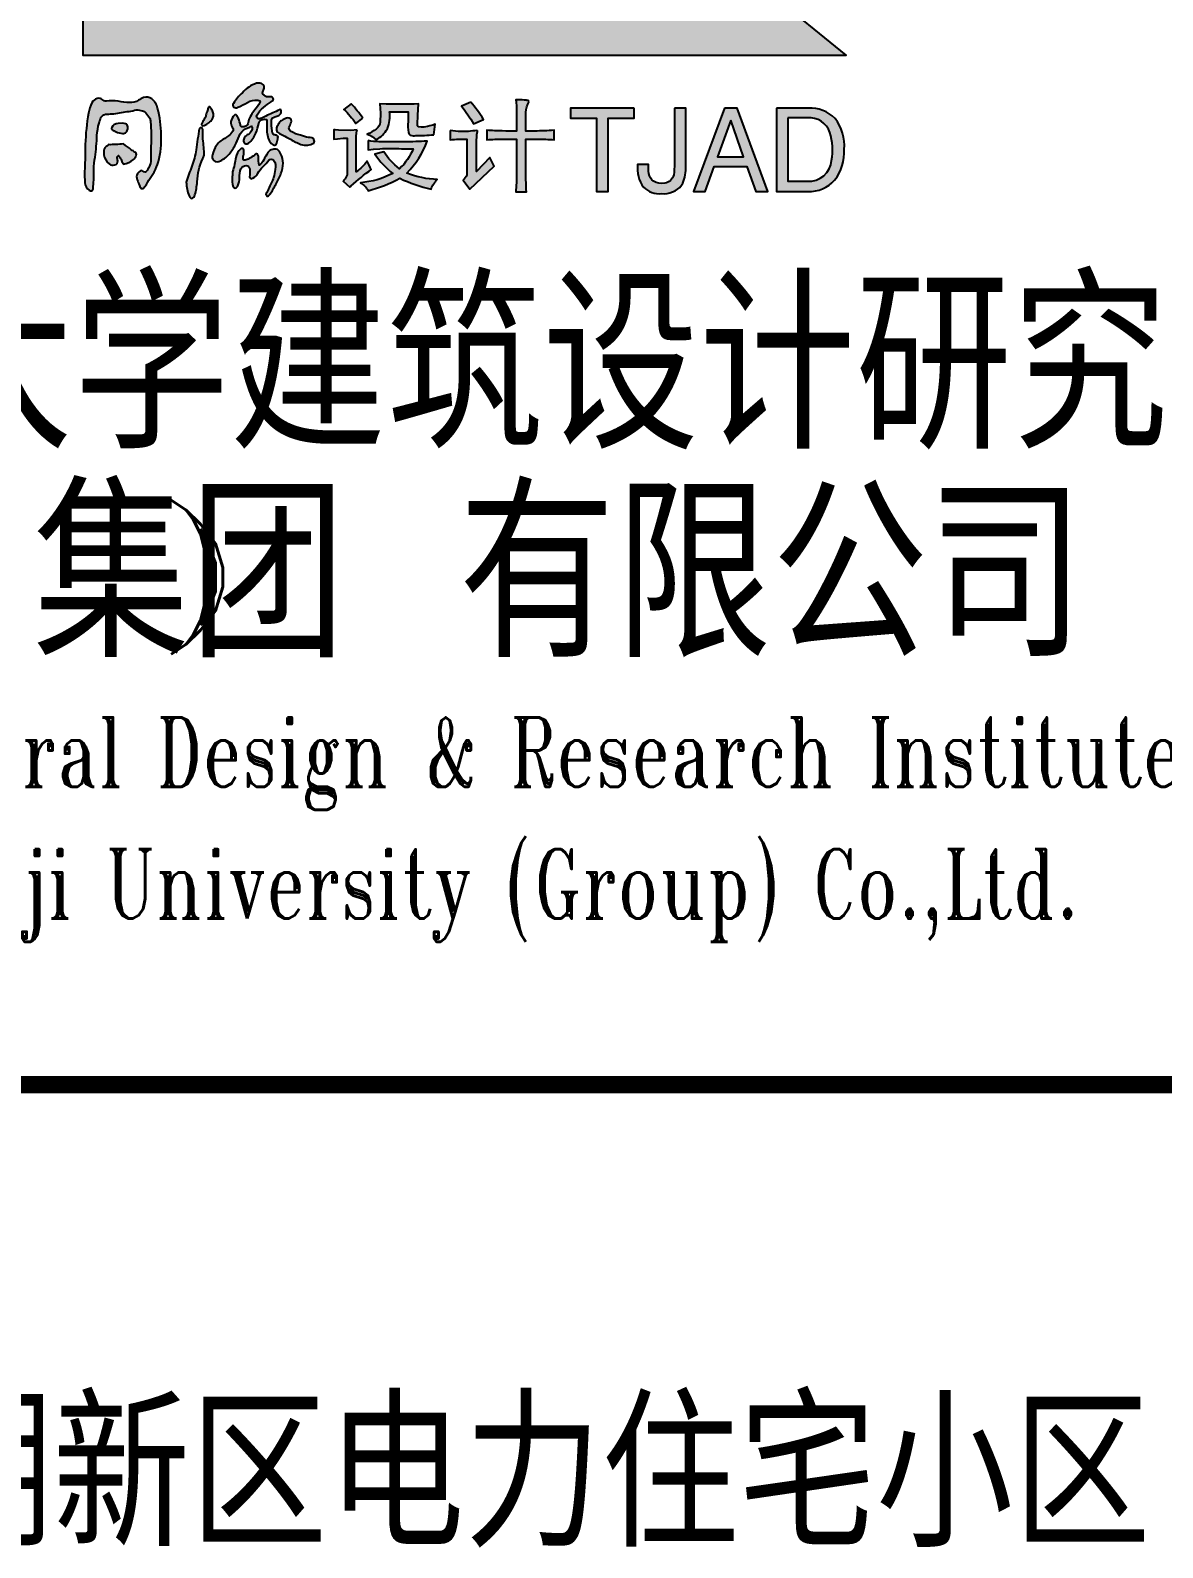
# Model space of a CAD drawing. Extents: x -1348811 to 123514, y -640545 to 749356.
# Drawn here: x -782830 to -776950, y 99773 to 107650 of the extents above; entities that cross this region are included whole.
import ezdxf
from ezdxf.enums import TextEntityAlignment as Align

# ---------------------------------------------------------------- set-up
doc = ezdxf.new("R2010")
doc.units = 0
doc.header["$LTSCALE"] = 10
doc.header["$MEASUREMENT"] = 0
doc.layers.get('0').update_dxf_attribs({"linetype": 'CONTINUOUS'})
doc.layers.add('图框', color=7, linetype='CONTINUOUS')
doc.styles.add('TKZ1_tjhts.shx', font='tjromant.shx', dxfattribs={"bigfont": 'tjhts.shx'})

# ---------------------------------------------------------------- blocks, each defined once
blk = doc.blocks.new('TJAD_TK_LOGO')
blk.add_hatch(color=256).paths.add_polyline_path([(0.3088, 0.2387, -0.055111), (0.2978, 0.218, -0.399817), (0.2889, 0.2131, -0.15154), (0.2813, 0.2164, -0.301448), (0.2805, 0.2256, 0.010306), (0.2893, 0.248, -0.01851), (0.2158, 0.3296, -0.103184), (0.1567, 0.4231, -0.120959), (0.1559, 0.5005, 0.063512), (0.1683, 0.6375, 0.024265), (0.1633, 0.7157, -0.039016), (0.1589, 0.7586, -0.148803), (0.1672, 0.7952, -0.063522), (0.1899, 0.8185, -0.021561), (0.1991, 0.8269), (0, 0.9887), (0, 0.0136), (1.2, 0.0136), (0.9015, 0.2562, -0.02734), (0.8698, 0.2318, -0.056811), (0.8015, 0.1955, -0.043653), (0.7428, 0.1781, 0.070224), (0.7398, 0.1676, -0.155586), (0.7336, 0.1464, -0.268078), (0.7145, 0.1445, 0.046034), (0.7138, 0.1514, -0.10837), (0.7157, 0.158, 0.067272), (0.7193, 0.1723, 0.007869), (0.606, 0.1714, -0.018474), (0.519, 0.1742, 0.089356), (0.5135, 0.1595, -0.084297), (0.509, 0.1441, -0.378712), (0.4979, 0.1366, -0.129516), (0.4872, 0.1418, 0.010082), (0.4893, 0.1483, -0.06366), (0.4927, 0.1585, -0.047427), (0.496, 0.17, 0.412458), (0.4928, 0.175, 0.04646), (0.4591, 0.1791, -0.083304), (0.3984, 0.1918, -0.056916)])
h = blk.add_hatch(color=256)
h.paths.add_polyline_path([(0.1087, -0.0549, 0.215782), (0.0955, -0.0527, 0.067417), (0.0878, -0.0572, -0.168397), (0.0723, -0.0608, -0.018722), (0.0557, -0.0587, 0.069135), (0.0371, -0.0584, -0.211583), (0.0322, -0.0571, 0.012327), (0.0271, -0.0542, 0.18165), (0.0227, -0.0546, 0.234564), (0.0145, -0.0607, 0.06939), (0.0092, -0.0773, 0.040114), (0.004, -0.1264, 0.00862), (0.0038, -0.1509, 0.034302), (0.0033, -0.1865, 0.240525), (0.0113, -0.1992, 0.151405), (0.014, -0.1995, 0.254247), (0.0165, -0.1924, 0.038225), (0.0174, -0.1663, -0.061608), (0.0194, -0.1463, 0.026815), (0.0223, -0.1127, -0.054652), (0.0257, -0.0929, -0.028262), (0.0289, -0.0835, -0.253686), (0.0385, -0.0789, 0.007206), (0.0489, -0.0782, -0.006599), (0.0729, -0.0746, 0.009999), (0.0841, -0.0723, -0.062381), (0.0934, -0.0735, -0.15567), (0.0993, -0.0771, -0.051163), (0.1052, -0.0853, -0.102101), (0.1065, -0.0911, -0.03095), (0.1072, -0.1291, 0.010088), (0.1069, -0.1503, -0.131285), (0.1038, -0.1627, -0.019629), (0.1006, -0.1683, -0.485137), (0.0962, -0.1696, 0.001583), (0.093, -0.1677, 0.165296), (0.0875, -0.1704, 0.24859), (0.0847, -0.1785, 0.066176), (0.0882, -0.1886, 0.038595), (0.0909, -0.1945, 0.378365), (0.0951, -0.1957, 0.077759), (0.1038, -0.1826, 0.016012), (0.1121, -0.17, 0.054651), (0.1183, -0.1552, 0.087206), (0.1231, -0.1116, 0.064902), (0.1173, -0.0684, 0.144064)])
h.paths.add_polyline_path([(0.0629, -0.0931), (0.0559, -0.0934), (0.0526, -0.0942), (0.0487, -0.0957), (0.0473, -0.0971), (0.0457, -0.0999, 0.333571), (0.0462, -0.1038, 0.045952), (0.0523, -0.1067, 0.064784), (0.0622, -0.1092, 0.210865), (0.0684, -0.1072, 0.127927), (0.0706, -0.102, 0.211886), (0.0696, -0.0958, 0.12013), (0.0674, -0.0941)], flags=17)
h.paths.add_polyline_path([(0.058, -0.146, -0.039434), (0.0609, -0.152, 0.054133), (0.0642, -0.1578, 0.123184), (0.0796, -0.1504, 0.140353), (0.0842, -0.1429, 0.284617), (0.0828, -0.1391, -0.012464), (0.0763, -0.135, 0.016141), (0.0639, -0.1258, -0.029736), (0.0406, -0.1269, -0.149024), (0.0367, -0.13, 0.190304), (0.0335, -0.134, 0.089845), (0.0332, -0.143, 0.171078), (0.0413, -0.1572, 0.249801), (0.0503, -0.1586, 0.378768), (0.055, -0.1529, 0.031236), (0.054, -0.1458), (0.0561, -0.1439)], flags=17)
h.paths.add_polyline_path([(0.1936, -0.0808, -0.130766), (0.1929, -0.0832, -0.049), (0.1889, -0.0904, 0.175351), (0.1867, -0.0955, 0.389375), (0.1886, -0.0971, 0.146359), (0.1966, -0.0935, 0.079034), (0.2024, -0.0886, 0.101244), (0.205, -0.0836, 0.132531), (0.2051, -0.0769, 0.067751), (0.2031, -0.0722, 0.050259), (0.1996, -0.0676, 0.454265), (0.198, -0.0678, 0.06765), (0.196, -0.0731, 0.007561)])
h.paths.add_polyline_path([(0.189, -0.104, 0.313541), (0.1862, -0.1002, 0.335576), (0.1832, -0.1018, 0.015792), (0.1784, -0.1349, -0.057755), (0.1712, -0.1608, 0.000363), (0.1628, -0.1859, 0.094511), (0.1671, -0.2072, 0.230423), (0.1705, -0.2113, 0.369117), (0.1764, -0.2058, 0.039319), (0.18, -0.1854, -0.109188), (0.1887, -0.1489, 0.00425), (0.1908, -0.1434, 0.032369), (0.1887, -0.118, -0.025515)])
h.paths.add_polyline_path([(0.251, -0.0452, 0.093827), (0.2363, -0.0633, 0.302072), (0.2373, -0.0679, 0.296548), (0.2444, -0.0681, 0.04254), (0.259, -0.0604, -0.129019), (0.2753, -0.0571, -0.117204), (0.2785, -0.0581, -0.328405), (0.2786, -0.0608, -0.051459), (0.2703, -0.0723, 0.085646), (0.2604, -0.09, 0.031903), (0.2597, -0.0932, -0.315533), (0.2562, -0.0979, -0.134544), (0.2509, -0.099, -0.408117), (0.2479, -0.0961, 0.035639), (0.2445, -0.0851, 0.084333), (0.2416, -0.0806, 0.358627), (0.239, -0.0802, 0.227473), (0.2329, -0.092, 0.148882), (0.235, -0.0994, -0.254787), (0.2358, -0.1059, -0.110418), (0.229, -0.1131, -0.032156), (0.2173, -0.1207, 0.122106), (0.2102, -0.1279, 0.074479), (0.2035, -0.1443, 0.233421), (0.2058, -0.152, 0.316166), (0.2167, -0.1523, 0.122903), (0.2315, -0.1397, 0.056501), (0.2413, -0.1246, -0.025506), (0.2474, -0.11, -0.174643), (0.2597, -0.1006, 0.004602), (0.2657, -0.0979, -0.251477), (0.2643, -0.107, -0.130218), (0.2586, -0.1116, 0.16089), (0.2539, -0.1165, 0.172735), (0.253, -0.123, 0.448793), (0.2607, -0.1246, 0.141971), (0.272, -0.1086, 0.057248), (0.2765, -0.0945, -0.334885), (0.2836, -0.0873, -0.076773), (0.2877, -0.0871, -0.545841), (0.2894, -0.0894, -0.008092), (0.2895, -0.1045, 0.139136), (0.2949, -0.1235, 0.144746), (0.301, -0.1277, 0.355116), (0.3041, -0.1263, 0.046986), (0.3064, -0.118, 0.052614), (0.3072, -0.1148, 0.237681), (0.3057, -0.1128, 0.025436), (0.3015, -0.1114, -0.354836), (0.298, -0.1075, -0.049448), (0.2968, -0.0935, -0.035628), (0.2969, -0.0883, -0.387964), (0.3001, -0.084, -0.009611), (0.3071, -0.0814, 0.187317), (0.3113, -0.0778, 0.232403), (0.3115, -0.0721, 0.143525), (0.3105, -0.0719, 0.022411), (0.2879, -0.0821, -0.00319), (0.2795, -0.086, -0.206179), (0.276, -0.0863, -0.165764), (0.2735, -0.0838, -0.217969), (0.274, -0.0802, -0.110096), (0.2841, -0.0684, -0.031862), (0.2964, -0.0594, 0.078929), (0.2994, -0.0567, 0.264707), (0.2996, -0.0548, 0.034215), (0.298, -0.0525, 0.174735), (0.2957, -0.0516, 0.001752), (0.2917, -0.0518, -0.177458), (0.2867, -0.0505, -0.140307), (0.2831, -0.0469, -0.275752), (0.2842, -0.0412, 0.167681), (0.2852, -0.035, 0.301407), (0.2787, -0.0302, 0.08311), (0.273, -0.0304, 0.130737)])
h.paths.add_polyline_path([(0.3265, -0.1185, 0.027579), (0.3434, -0.1267, 0.154526), (0.3537, -0.1275, 0.082415), (0.3631, -0.1246, 0.312986), (0.3634, -0.1187, 0.221824), (0.3602, -0.1161, 0.031656), (0.355, -0.1158, -0.00721), (0.3422, -0.1122, -0.071904), (0.3274, -0.106, -0.267193), (0.324, -0.1005, -0.023267), (0.3278, -0.0922, 0.395574), (0.3247, -0.0851, 0.188464), (0.3166, -0.0869, 0.051998), (0.3107, -0.0902, 0.108508), (0.3062, -0.0972, 0.200123), (0.3045, -0.1041, 0.191616), (0.3078, -0.1086, -0.01282)])
h.paths.add_polyline_path([(0.3061, -0.1345, 0.188222), (0.2987, -0.1344, 0.20573), (0.2909, -0.1393, 0.018376), (0.2852, -0.1492, -0.117409), (0.2773, -0.1592, -0.060927), (0.2765, -0.1465, 0.215117), (0.2745, -0.1419, 0.470033), (0.2699, -0.1433, -0.045545), (0.2616, -0.1486, -0.074224), (0.2553, -0.1514, -0.568137), (0.252, -0.1485, -0.07678), (0.2526, -0.1441, 0.100197), (0.2529, -0.1346, 0.387299), (0.2502, -0.1327, 0.118665), (0.2478, -0.1338, 0.185429), (0.2406, -0.1469, -0.018374), (0.2387, -0.1583, 0.026924), (0.2355, -0.1694, -0.013447), (0.2349, -0.18, 0.097057), (0.2361, -0.1921, 0.277047), (0.2398, -0.1951, 0.192921), (0.2429, -0.1932, 0.125735), (0.2464, -0.1796, -0.084178), (0.2486, -0.1648, -0.292454), (0.2566, -0.1598, -0.427415), (0.2627, -0.1662, -0.039723), (0.2621, -0.1773, 0.744354), (0.2674, -0.1794, 0.173973), (0.2753, -0.1721, -0.079593), (0.2831, -0.1615, 0.037997), (0.2923, -0.1518, -0.536451), (0.3002, -0.1519, -0.220641), (0.3027, -0.1657, -0.033334), (0.3, -0.1785, -0.02197), (0.2922, -0.1962, -0.036413), (0.288, -0.2042, 0.059035), (0.2879, -0.2046, 0.221247), (0.2894, -0.2077, 0.229092), (0.2907, -0.2079, 0.104052), (0.2938, -0.2056, 0.039622), (0.3034, -0.1893, 0.031663), (0.3116, -0.1728, 0.083922), (0.3151, -0.1559, 0.095464), (0.3114, -0.1418, 0.118136)])
h.paths.add_polyline_path([(0.4291, -0.0935), (0.4405, -0.0853, 0.028783), (0.4221, -0.0627), (0.4102, -0.0715, -0.06685)])
h.paths.add_polyline_path([(0.4215, -0.1047), (0.4022, -0.1042), (0.3969, -0.1036), (0.3948, -0.1036), (0.3948, -0.1181), (0.4007, -0.1176), (0.4092, -0.1169), (0.4158, -0.1168), (0.4158, -0.1709, -0.223037), (0.4102, -0.1829, -0.003297), (0.4095, -0.1842), (0.42, -0.1936, 0.201777), (0.4221, -0.1917, -0.033526), (0.4536, -0.1659, -0.02738), (0.4473, -0.1527, -0.067274), (0.4298, -0.1697, -0.004515), (0.43, -0.112, -0.051491), (0.4312, -0.1036)])
h.paths.add_polyline_path([(0.4681, -0.0776), (0.4676, -0.0915, -0.202539), (0.4614, -0.1024, -0.066868), (0.4473, -0.1105, -0.101276), (0.4613, -0.1193, 0.145344), (0.4788, -0.1017, 0.140249), (0.4824, -0.0753, -0.003162), (0.5118, -0.0753, -0.016144), (0.5113, -0.0906, 0.052901), (0.5122, -0.1087, 0.214665), (0.5146, -0.1118, 0.093296), (0.5153, -0.1118, 0.137117), (0.5238, -0.1126, 0.000424), (0.5373, -0.1123, 0.022294), (0.5517, -0.1112), (0.5538, -0.0948), (0.5502, -0.0961), (0.5458, -0.0974), (0.5419, -0.0985), (0.5363, -0.0994), (0.5323, -0.0995), (0.5266, -0.0985), (0.5261, -0.0963), (0.5266, -0.0805), (0.5279, -0.0627), (0.5208, -0.0631), (0.5109, -0.0633), (0.4981, -0.0633), (0.4859, -0.0633), (0.4771, -0.0632), (0.4669, -0.0627)])
h.paths.add_polyline_path([(0.5056, -0.1225, -0.002263), (0.4652, -0.1224, -0.028919), (0.4487, -0.1207), (0.4487, -0.1351), (0.4568, -0.134), (0.467, -0.1332, -0.001197), (0.5012, -0.1332, 0.000411), (0.5195, -0.1332, -0.117897), (0.4977, -0.1647, -0.081518), (0.4732, -0.1382), (0.4592, -0.142, 0.067412), (0.4873, -0.1722, -0.099344), (0.4368, -0.1867, -0.117302), (0.4487, -0.1993, 0.051291), (0.4985, -0.1798, 0.052048), (0.5475, -0.1968, -0.102524), (0.5573, -0.1817, -0.086164), (0.5097, -0.1716, 0.112398), (0.5412, -0.1212, -0.018709)])
h.paths.add_polyline_path([(0.6036, -0.1181), (0.6036, -0.1747, -0.094232), (0.598, -0.1829), (0.6085, -0.1968), (0.647, -0.1609), (0.64, -0.147), (0.619, -0.1691), (0.619, -0.1241, -0.058001), (0.6207, -0.1057, 0.319569), (0.6199, -0.1049, 0.045142), (0.6064, -0.1062, 0.020451), (0.5944, -0.1061, -0.034776), (0.5777, -0.1049), (0.5777, -0.1193, -0.030546)])
h.paths.add_polyline_path([(0.6099, -0.0601), (0.5952, -0.0664, -0.049542), (0.6141, -0.0941), (0.6302, -0.0872, 0.030356)])
h.paths.add_polyline_path([(0.6595, -0.1054, -0.019379), (0.6351, -0.1042), (0.6351, -0.1193, -0.02608), (0.6603, -0.1181), (0.682, -0.1181), (0.682, -0.1729, -0.021278), (0.6806, -0.2012), (0.6974, -0.2012, -0.017067), (0.6967, -0.1716), (0.6967, -0.1181), (0.7148, -0.1181, -0.024313), (0.7409, -0.1193), (0.7409, -0.1042, -0.018656), (0.7103, -0.1055), (0.6967, -0.1055), (0.6967, -0.0765, -0.143011), (0.7016, -0.0589, 0.162811), (0.697, -0.0572, 0.035376), (0.6847, -0.0564, 0.004148), (0.6806, -0.0564, -0.046173), (0.6819, -0.0675, -0.00345), (0.682, -0.1055, -0.001359)])
h.paths.add_polyline_path([(0.7665, -0.0695), (0.7665, -0.0854), (0.8078, -0.0854), (0.8078, -0.2004), (0.8257, -0.2004), (0.8257, -0.0854), (0.867, -0.0854), (0.867, -0.0695)])
h.paths.add_polyline_path([(0.9301, -0.1569, -0.040499), (0.9291, -0.1744, -0.3078), (0.915, -0.1875, -0.189438), (0.8973, -0.1845, -0.186489), (0.89, -0.1721, -0.07743), (0.8894, -0.158), (0.8723, -0.158, 0.198241), (0.8816, -0.1938, 0.214326), (0.9098, -0.2039, 0.249549), (0.9415, -0.1907, 0.135294), (0.948, -0.1641), (0.948, -0.0695), (0.9301, -0.0695)])
h.paths.add_polyline_path([(1.0285, -0.0695), (1.0088, -0.0695), (0.9602, -0.2004), (0.9786, -0.2004), (0.9926, -0.1613), (1.0441, -0.1613), (1.0579, -0.2004), (1.0772, -0.2004)])
h.paths.add_polyline_path([(1.0186, -0.0882), (1.0389, -0.146), (0.9981, -0.146)], flags=16)
h.paths.add_polyline_path([(1.0908, -0.0695), (1.0908, -0.2004), (1.1399, -0.2004, 0.229129), (1.182, -0.1827, 0.179316), (1.1971, -0.1343, 0.181564), (1.1826, -0.0858, 0.220204), (1.1406, -0.0695)])
h.paths.add_polyline_path([(1.1086, -0.0846), (1.1391, -0.0846, -0.337188), (1.1746, -0.1078, -0.124189), (1.1773, -0.1517, -0.40123), (1.1391, -0.1844), (1.1086, -0.1844)], flags=16)
for points in [[(0, 0.9887), (0, 0.0136), (1.2, 0.0136)], [(0.867, -0.0695), (0.7665, -0.0695), (0.7665, -0.0854), (0.8078, -0.0854), (0.8078, -0.2004), (0.8257, -0.2004), (0.8257, -0.0854), (0.867, -0.0854)], [(1.0088, -0.0695), (0.9602, -0.2004), (0.9786, -0.2004), (0.9926, -0.1613), (1.0441, -0.1613), (1.0579, -0.2004), (1.0772, -0.2004), (1.0285, -0.0695)], [(1.0186, -0.0882), (0.9981, -0.146), (1.0389, -0.146)]]:
    blk.add_lwpolyline(points, close=True)
for points in [[(0.273, -0.0304, 0.130737), (0.251, -0.0452, 0.088699), (0.2369, -0.0622, 0.387064), (0.2373, -0.0679, 0.296548), (0.2444, -0.0681, 0.04254), (0.259, -0.0604, -0.129019), (0.2753, -0.0571, -0.117204), (0.2785, -0.0581, -0.328405), (0.2786, -0.0608, -0.051459), (0.2703, -0.0723, 0.085646), (0.2604, -0.09, 0.042347), (0.2595, -0.0943, -0.257362), (0.2562, -0.0979, -0.134544), (0.2509, -0.099, -0.408117), (0.2479, -0.0961, 0.033303), (0.2447, -0.0858, 0.096312), (0.2416, -0.0806, 0.428215), (0.2386, -0.0805, 0.197066), (0.233, -0.0907, 0.173607), (0.235, -0.0994, -0.254787), (0.2358, -0.1059, -0.110418), (0.229, -0.1131, -0.032156), (0.2173, -0.1207, 0.123756), (0.2101, -0.1281, 0.067355), (0.2039, -0.1428, 0.278531), (0.2058, -0.152, 0.316166), (0.2167, -0.1523, 0.122903), (0.2315, -0.1397, 0.056501), (0.2413, -0.1246, -0.025506), (0.2474, -0.11, -0.174643), (0.2597, -0.1006, 0.004602), (0.2657, -0.0979, -0.251477), (0.2643, -0.107, -0.130218), (0.2586, -0.1116, 0.16089), (0.2539, -0.1165, 0.172735), (0.253, -0.123, 0.448793), (0.2607, -0.1246, 0.141971), (0.272, -0.1086, 0.060529), (0.2766, -0.0936, -0.306995), (0.2836, -0.0873, -0.076773), (0.2877, -0.0871, -0.332365), (0.2894, -0.0882, -0.00874), (0.2895, -0.1045, 0.139136), (0.2949, -0.1235, 0.144746), (0.301, -0.1277, 0.411443), (0.3043, -0.1258, 0.044065), (0.3064, -0.118, 0.052614), (0.3072, -0.1148, 0.288852), (0.3052, -0.1126, 0.027434), (0.3007, -0.1112, -0.22073), (0.2982, -0.1087, -0.053716), (0.2968, -0.0935, -0.048058), (0.2971, -0.0866, -0.264203), (0.3001, -0.084, -0.009366), (0.3069, -0.0815, 0.189138), (0.3112, -0.0779, 0.23794), (0.3115, -0.0721, 0.298753), (0.3095, -0.0723, 0.021447), (0.2879, -0.0821, -0.00319), (0.2795, -0.086, -0.206179), (0.276, -0.0863, -0.165764), (0.2735, -0.0838, -0.217969), (0.274, -0.0802, -0.110096), (0.2841, -0.0684, -0.031862), (0.2964, -0.0594, 0.078929), (0.2994, -0.0567, 0.347861), (0.2993, -0.0542, 0.026782), (0.298, -0.0525, 0.206765), (0.2952, -0.0516, 0.001894), (0.291, -0.0518, -0.151169), (0.2867, -0.0505, -0.140307), (0.2831, -0.0469, -0.275752), (0.2842, -0.0412, 0.167681), (0.2852, -0.035, 0.301407), (0.2787, -0.0302, 0.08311)], [(0.0841, -0.0723, -0.064608), (0.0938, -0.0736, -0.148081), (0.0993, -0.0771, -0.051163), (0.1052, -0.0853, -0.102101), (0.1065, -0.0911, -0.03095), (0.1072, -0.1291, 0.010316), (0.1069, -0.1508, -0.114991), (0.1044, -0.1617, -0.026322), (0.0999, -0.1693, -0.36855), (0.0962, -0.1696, 0.001583), (0.093, -0.1677, 0.165296), (0.0875, -0.1704, 0.284311), (0.085, -0.1796, 0.058684), (0.0882, -0.1886, 0.035482), (0.0906, -0.194, 0.42388), (0.0951, -0.1957, 0.077759), (0.1038, -0.1826, 0.016012), (0.1121, -0.17, 0.060529), (0.1188, -0.1536, 0.083781), (0.1231, -0.1116, 0.063229), (0.1176, -0.0695, 0.154163), (0.1087, -0.0549, 0.215782), (0.0955, -0.0527, 0.067417), (0.0878, -0.0572, -0.15511), (0.0736, -0.0609, -0.020128), (0.0557, -0.0587, 0.069135), (0.0371, -0.0584, -0.152007), (0.0334, -0.0579, 0.015393), (0.0271, -0.0542, 0.18165), (0.0227, -0.0546, 0.24442), (0.0143, -0.0611, 0.067673), (0.0092, -0.0773, 0.040114), (0.004, -0.1264, 0.00862), (0.0038, -0.1509, 0.034302), (0.0033, -0.1865, 0.219688), (0.0102, -0.1985, 0.224662), (0.014, -0.1995, 0.254247), (0.0165, -0.1924, 0.038225), (0.0174, -0.1663, -0.061608), (0.0194, -0.1463, 0.026815), (0.0223, -0.1127, -0.054652), (0.0257, -0.0929, -0.028262), (0.0289, -0.0835, -0.253686), (0.0385, -0.0789, 0.007206), (0.0489, -0.0782, -0.006599), (0.0729, -0.0746, 0.009999)], [(0.5517, -0.1112), (0.5538, -0.0948), (0.5502, -0.0961), (0.5458, -0.0974), (0.5419, -0.0985), (0.5363, -0.0994), (0.5323, -0.0995), (0.5283, -0.0988), (0.5265, -0.0979), (0.5263, -0.0971), (0.5261, -0.0954), (0.5266, -0.0805), (0.5279, -0.0627), (0.5208, -0.0631), (0.5109, -0.0633), (0.4981, -0.0633), (0.4859, -0.0633), (0.4771, -0.0632), (0.4669, -0.0627), (0.4681, -0.0776), (0.4676, -0.0915, -0.202539), (0.4614, -0.1024, -0.066868), (0.4473, -0.1105, -0.101276), (0.4613, -0.1193, 0.145344), (0.4788, -0.1017, 0.140249), (0.4824, -0.0753, -0.003162), (0.5118, -0.0753), (0.5118, -0.0753, -0.016144), (0.5113, -0.0906, 0.050777), (0.5121, -0.108, 0.255064), (0.5146, -0.1118, 0.093296), (0.5153, -0.1118, 0.137117), (0.5238, -0.1126, 0.000424), (0.5373, -0.1123, 0.022294)], [(0.9301, -0.0695), (0.9301, -0.1569, -0.040499), (0.9291, -0.1744, -0.3078), (0.915, -0.1875, -0.189438), (0.8973, -0.1845, -0.186489), (0.89, -0.1721, -0.07743), (0.8894, -0.158), (0.8723, -0.158, 0.198241), (0.8816, -0.1938, 0.214326), (0.9098, -0.2039, 0.249549), (0.9415, -0.1907, 0.135294), (0.948, -0.1641), (0.948, -0.0695)], [(1.0908, -0.0695), (1.0908, -0.2004), (1.1399, -0.2004, 0.229129), (1.182, -0.1827, 0.179316), (1.1971, -0.1343, 0.181564), (1.1826, -0.0858, 0.220204), (1.1406, -0.0695)], [(1.1086, -0.0846), (1.1086, -0.1844), (1.1391, -0.1844, 0.40123), (1.1773, -0.1517, 0.124189), (1.1746, -0.1078, 0.337188), (1.1391, -0.0846)], [(0.5777, -0.1049), (0.5777, -0.1193, -0.030546), (0.6036, -0.1181), (0.6036, -0.1747, -0.094232), (0.598, -0.1829), (0.6085, -0.1968), (0.647, -0.1609), (0.64, -0.147), (0.619, -0.1691), (0.619, -0.1241, -0.055814), (0.6205, -0.1063, 0.652499), (0.6196, -0.1049, 0.044194), (0.6064, -0.1062, 0.020451), (0.5944, -0.1061, -0.034776)]]:
    blk.add_lwpolyline(points, format="xyb", close=True)
for points in [[(0.1979, -0.068, 0.064778), (0.196, -0.0731, 0.007561), (0.1936, -0.0808, -0.130766), (0.1929, -0.0832, -0.049), (0.1889, -0.0904, 0.145283), (0.1868, -0.0946, 0.551757), (0.1886, -0.0971, 0.146359), (0.1966, -0.0935, 0.079034), (0.2024, -0.0886, 0.101244), (0.205, -0.0836, 0.132531), (0.2051, -0.0769, 0.09128), (0.2022, -0.0707, 0.033188), (0.1998, -0.0677, 0.58845), (0.1979, -0.068, 1.283189)], [(0.4405, -0.0853, 0.028783), (0.4221, -0.0627), (0.4102, -0.0715, -0.06685), (0.4291, -0.0935), (0.4405, -0.0853)], [(0.6099, -0.0601), (0.5952, -0.0664, -0.049542), (0.6141, -0.0941), (0.6302, -0.0872, 0.030356), (0.6099, -0.0601, -0.367543)], [(0.7016, -0.0589, 0.162811), (0.697, -0.0572, 0.035376), (0.6847, -0.0564, 0.004148), (0.6806, -0.0564, -0.046173), (0.6819, -0.0675, -0.00345), (0.682, -0.1055, -0.001359), (0.6595, -0.1054, -0.019379), (0.6351, -0.1042), (0.6351, -0.1193, -0.02608), (0.6603, -0.1181), (0.682, -0.1181), (0.682, -0.1729, -0.021278), (0.6806, -0.2012), (0.6974, -0.2012, -0.017067), (0.6967, -0.1716), (0.6967, -0.1181), (0.7151, -0.1181, -0.024106), (0.7409, -0.1193), (0.7409, -0.1042, -0.018656), (0.7103, -0.1055), (0.6967, -0.1055), (0.6967, -0.0765, -0.143011), (0.7016, -0.0589, -0.556347)], [(0.0674, -0.0941), (0.0629, -0.0931), (0.0559, -0.0934), (0.0526, -0.0942), (0.0487, -0.0957), (0.0473, -0.0971), (0.0457, -0.0999), (0.0457, -0.0999, 0.333571), (0.0462, -0.1038, 0.045952), (0.0523, -0.1067, 0.064784), (0.0622, -0.1092, 0.210865), (0.0684, -0.1072, 0.127927), (0.0706, -0.102, 0.211886), (0.0696, -0.0958, 0.12013), (0.0674, -0.0941, 0.205248)], [(0.324, -0.1005, -0.023267), (0.3278, -0.0922, 0.395574), (0.3247, -0.0851, 0.188464), (0.3166, -0.0869, 0.051998), (0.3107, -0.0902, 0.108508), (0.3062, -0.0972, 0.200123), (0.3045, -0.1041, 0.239968), (0.3091, -0.1093, -0.011966), (0.3265, -0.1185, 0.026796), (0.3429, -0.1265, 0.16248), (0.3537, -0.1275, 0.082415), (0.3631, -0.1246, 0.312986), (0.3634, -0.1187, 0.221824), (0.3602, -0.1161, 0.031656), (0.355, -0.1158, -0.00721), (0.3422, -0.1122, -0.071904), (0.3274, -0.106, -0.267193), (0.324, -0.1005, -1.034673)], [(0.1832, -0.1018, 0.015792), (0.1784, -0.1349, -0.057755), (0.1712, -0.1608, 0.000363), (0.1628, -0.1859, 0.094511), (0.1671, -0.2072, 0.230423), (0.1705, -0.2113, 0.369117), (0.1764, -0.2058, 0.039319), (0.18, -0.1854, -0.109188), (0.1887, -0.1489, 0.00425), (0.1908, -0.1434, 0.032369), (0.1887, -0.118, -0.024093), (0.189, -0.1048, 0.365167), (0.1862, -0.1002, 0.335576), (0.1832, -0.1018, -4.82272)], [(0.4312, -0.1036), (0.4215, -0.1047), (0.4022, -0.1042), (0.3969, -0.1036), (0.3948, -0.1036), (0.3948, -0.1036), (0.3948, -0.1181), (0.4007, -0.1176), (0.4092, -0.1169), (0.4158, -0.1168), (0.4158, -0.171, -0.221898), (0.4102, -0.1829, -0.003297), (0.4095, -0.1842), (0.42, -0.1936, 0.201777), (0.4221, -0.1917, -0.033526), (0.4536, -0.1659, -0.02738), (0.4473, -0.1527, -0.067274), (0.4298, -0.1697, -0.004515), (0.43, -0.112, -0.051491), (0.4312, -0.1036, 1.276431)], [(0.0406, -0.1269), (0.0406, -0.1269, -0.149024), (0.0367, -0.13, 0.190304), (0.0335, -0.134, 0.089845), (0.0332, -0.143, 0.171078), (0.0413, -0.1572, 0.249801), (0.0503, -0.1586, 0.403637), (0.0549, -0.1524, 0.029133), (0.054, -0.1458), (0.0561, -0.1439), (0.058, -0.146, -0.039434), (0.0609, -0.152, 0.054133), (0.0642, -0.1578, 0.123184), (0.0796, -0.1504, 0.129726), (0.084, -0.1436, 0.403849), (0.0819, -0.1386, -0.010847), (0.0763, -0.135, 0.016141), (0.0639, -0.1258, -0.029736), (0.0406, -0.1269, 49.864195)], [(0.2478, -0.1338, 0.185682), (0.2406, -0.1469, -0.018341), (0.2387, -0.1583, 0.026924), (0.2355, -0.1694, -0.013447), (0.2349, -0.18, 0.093363), (0.236, -0.1917, 0.304335), (0.2398, -0.1951, 0.291554), (0.2438, -0.1916, 0.117574), (0.2464, -0.1787, -0.079063), (0.2486, -0.1648, -0.300592), (0.2569, -0.1598, -0.368552), (0.2626, -0.1652, -0.043209), (0.2621, -0.1773, 0.744354), (0.2674, -0.1794, 0.177438), (0.2754, -0.1719, -0.078291), (0.2831, -0.1615, 0.039946), (0.2927, -0.1512, -0.451499), (0.2998, -0.1514, -0.230308), (0.3027, -0.1657, -0.033334), (0.3, -0.1785, -0.02197), (0.2922, -0.1962, -0.034481), (0.2883, -0.2038, 0.327695), (0.2882, -0.2061, 0.128468), (0.2894, -0.2077, 0.229092), (0.2907, -0.2079, 0.151567), (0.2948, -0.2041, 0.035943), (0.3034, -0.1893, 0.031663), (0.3116, -0.1728, 0.083922), (0.3151, -0.1559, 0.095464), (0.3114, -0.1418, 0.118136), (0.3061, -0.1345, 0.188222), (0.2987, -0.1344, 0.20573), (0.2909, -0.1393, 0.021251), (0.2844, -0.1508, -0.101043), (0.2773, -0.1592, -0.060927), (0.2765, -0.1465, 0.215117), (0.2745, -0.1419, 0.470033), (0.2699, -0.1433, -0.045545), (0.2616, -0.1486, -0.074224), (0.2553, -0.1514, -0.417651), (0.2521, -0.1497, -0.097649), (0.2526, -0.1441, 0.097114), (0.253, -0.1349, 0.421439), (0.2502, -0.1327, 0.118665), (0.2478, -0.1338, 0.480434)], [(0.4487, -0.1206), (0.4487, -0.1351), (0.4568, -0.134), (0.467, -0.1332, -0.001197), (0.5012, -0.1332, 0.000411), (0.5195, -0.1332, -0.117897), (0.4977, -0.1647, -0.081518), (0.4732, -0.1382), (0.4592, -0.142, 0.067412), (0.4873, -0.1722, -0.099344), (0.4368, -0.1867, -0.117302), (0.4487, -0.1993, 0.051291), (0.4985, -0.1798, 0.052048), (0.5475, -0.1968, -0.102524), (0.5573, -0.1817, -0.086164), (0.5097, -0.1716, 0.112398), (0.5412, -0.1212, -0.018709), (0.5056, -0.1225, -0.002263), (0.4652, -0.1224, -0.029288), (0.4485, -0.1206, -12.247816)]]:
    blk.add_lwpolyline(points, format="xyb")
at = {"style": 'TKZ1_tjhts.shx', "width": 0.7}
for s, p in [('Architectural Design & Research Institute of', (0.6, -1.0814)), ('Tongji University (Group) Co.,Ltd.', (0.6, -1.2887))]:
    blk.add_text(s, height=0.108983, dxfattribs=at).set_placement(p, align=Align.MIDDLE_CENTER)
at = {"layer": '图框', "style": 'TKZ1_tjhts.shx'}
for s, height, p in [('同济大学建筑设计研究院', 0.258835, (0.6, -0.4754)), (' 集团 有限公司', 0.25884, (0.6594, -0.8031))]:
    blk.add_text(s, height=height, dxfattribs=at).set_placement(p, align=Align.MIDDLE_CENTER)
at = {"layer": '图框', "style": 'TKZ1_tjhts.shx', "width": 1.7}
blk.add_text('(  )', height=0.15893, dxfattribs=at).set_placement((-0.44, -0.8747))
blk = doc.blocks.new('A1+')
at = {"layer": '图框', "const_width": 60}
blk.add_lwpolyline([(96100, -28000), (104100, -28000)], dxfattribs=at)
at = {"color": 1, "xscale": 2202.171320475871, "yscale": 2202.171320475973, "zscale": 2202.171320475958}
blk.add_blockref('TJAD_TK_LOGO', (98778.7, -24467.4), dxfattribs=at)
at = {"layer": '图框', "color": 6, "style": 'TKZ1_tjhts.shx'}
blk.add_text('海湖新区电力住宅小区', height=500, dxfattribs=at).set_placement((100100, -29350), align=Align.MIDDLE_CENTER)

msp = doc.modelspace()

# ---------------------------------------------------------------- block references
at = {"xscale": 1.5, "yscale": 1.5, "zscale": 1.5}
msp.add_blockref('A1+', (-930726, 144176.5), dxfattribs=at)

doc.saveas('drawing.dxf')
